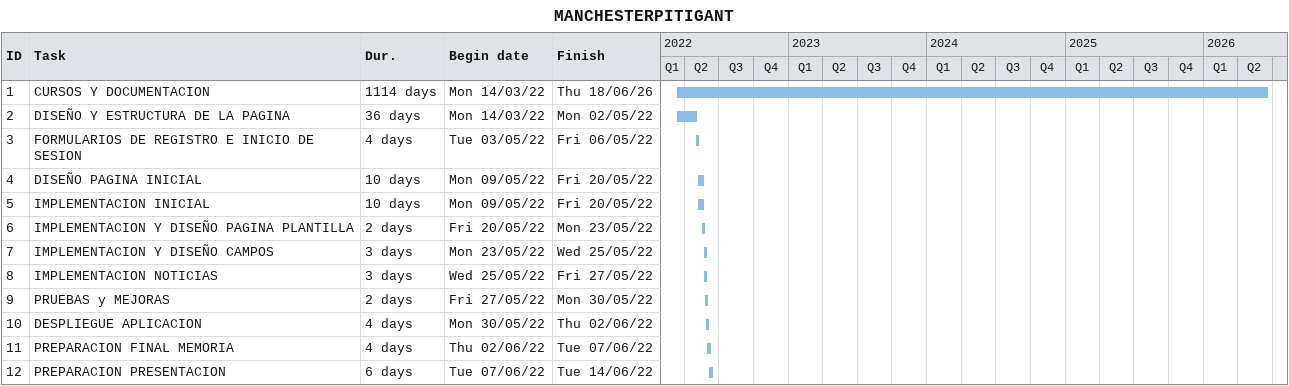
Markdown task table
MANCHESTERPITIGANT

| ID | Task | Duration | Start | Finish |
|---|---|---|---|---|
| 1 | CURSOS Y DOCUMENTACION | 1114d | 2022-03-14 | 2026-06-18 |
| 2 | DISEÑO Y ESTRUCTURA DE LA PAGINA | 36d | 2022-03-14 | 2022-05-02 |
| 3 | FORMULARIOS DE REGISTRO E INICIO DE SESION | 4d | 2022-05-03 | 2022-05-06 |
| 4 | DISEÑO PAGINA INICIAL | 10d | 2022-05-09 | 2022-05-20 |
| 5 | IMPLEMENTACION INICIAL | 10d | 2022-05-09 | 2022-05-20 |
| 6 | IMPLEMENTACION Y DISEÑO PAGINA PLANTILLA | 2d | 2022-05-20 | 2022-05-23 |
| 7 | IMPLEMENTACION Y DISEÑO CAMPOS | 3d | 2022-05-23 | 2022-05-25 |
| 8 | IMPLEMENTACION NOTICIAS | 3d | 2022-05-25 | 2022-05-27 |
| 9 | PRUEBAS y MEJORAS | 2d | 2022-05-27 | 2022-05-30 |
| 10 | DESPLIEGUE APLICACION | 4d | 2022-05-30 | 2022-06-02 |
| 11 | PREPARACION FINAL MEMORIA | 4d | 2022-06-02 | 2022-06-07 |
| 12 | PREPARACION PRESENTACION | 6d | 2022-06-07 | 2022-06-14 |
